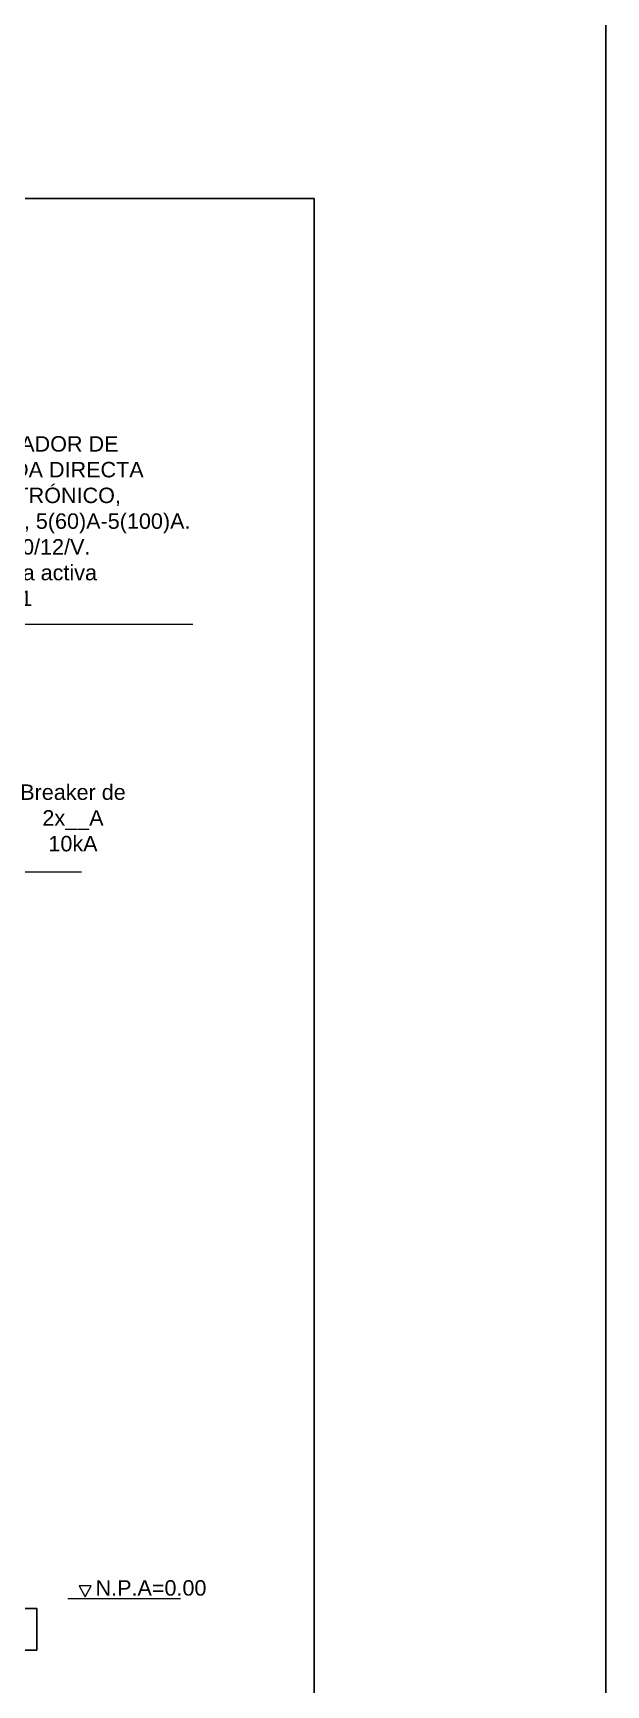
# Model space of a CAD drawing. Header units: metres. Extents: x 227 to 376, y 149 to 264.
# Drawn here: x 274.22 to 283.7, y 166.22 to 193.55 of the extents above; entities that cross this region are included whole.
import ezdxf

# ---------------------------------------------------------------- set-up
doc = ezdxf.new("R2010")
doc.units = ezdxf.units.M
doc.linetypes.add('( Hidden )', pattern=[0.375, 0.25, -0.125])
doc.layers.add('Acometida', color=5, linetype='Continuous')
doc.layers.add('Esquemas', color=7, linetype='Continuous', lineweight=25)
doc.layers.add('textos', color=7, linetype='Continuous', lineweight=13)
doc.styles.add('0.3', font='', dxfattribs={"height": 0.3})
doc.styles.get('0.3').set_extended_font_data('@Arial Unicode MS')

msp = doc.modelspace()

# ---------------------------------------------------------------- linework, layer by layer
at = {"layer": 'Acometida', "linetype": '( Hidden )', "ltscale": 5}
msp.add_lwpolyline([(267.99, 167.651), (267.99, 166.799), (274.281, 166.799), (274.281, 167.485), (268.914, 167.485), (268.914, 167.651)], dxfattribs=at)
at = {"layer": 'Esquemas'}
for points in [[(227.174, 149.48), (283.696, 149.48), (283.696, 217.113), (227.174, 217.113)], [(256.59, 190.808), (278.869, 190.808), (278.869, 159.328), (256.59, 159.328)]]:
    msp.add_lwpolyline(points, close=True, dxfattribs=at)
at = {"layer": 'textos', "color": 0, "linetype": 'ByBlock'}
msp.add_line((271.531, 183.768), (276.865, 183.768), dxfattribs=at)
at = {"layer": 'textos', "linetype": 'ByBlock'}
msp.add_line((269.476, 179.672), (275.023, 179.672), dxfattribs=at)
at = {"layer": 'textos', "color": 0}
msp.add_line((274.797, 167.651), (276.66, 167.651), dxfattribs=at)
msp.add_lwpolyline([(275.082, 167.68), (275.082, 167.68), (275.18, 167.863), (274.984, 167.863)], close=True, dxfattribs=at)

# ---------------------------------------------------------------- texts
at = {"layer": 'textos', "color": 0, "char_height": 0.25541, "attachment_point": 1, "style": '0.3'}
for s, insert in [('\\pxql;CONTADOR DE\\PMEDIDA DIRECTA\\PELECTRÓNICO, \\P1F, 3H, 5(60)A-5(100)A.\\PVn=240/12/V. \\PEnergía activa\\PClase 1', (272.997, 186.879)), ('\\pxqc;Breaker de\\P2x__A \\P10kA', (274.008, 181.118))]:
    msp.add_mtext(s, dxfattribs=dict(at, insert=insert))
at = {"layer": 'textos', "color": 0, "insert": (274.374, 167.955), "char_height": 0.25541, "width": 3.59342, "attachment_point": 1, "style": '0.3'}
msp.add_mtext('\\pxqc;N.P.A=0.00', dxfattribs=at)

doc.saveas('drawing.dxf')
